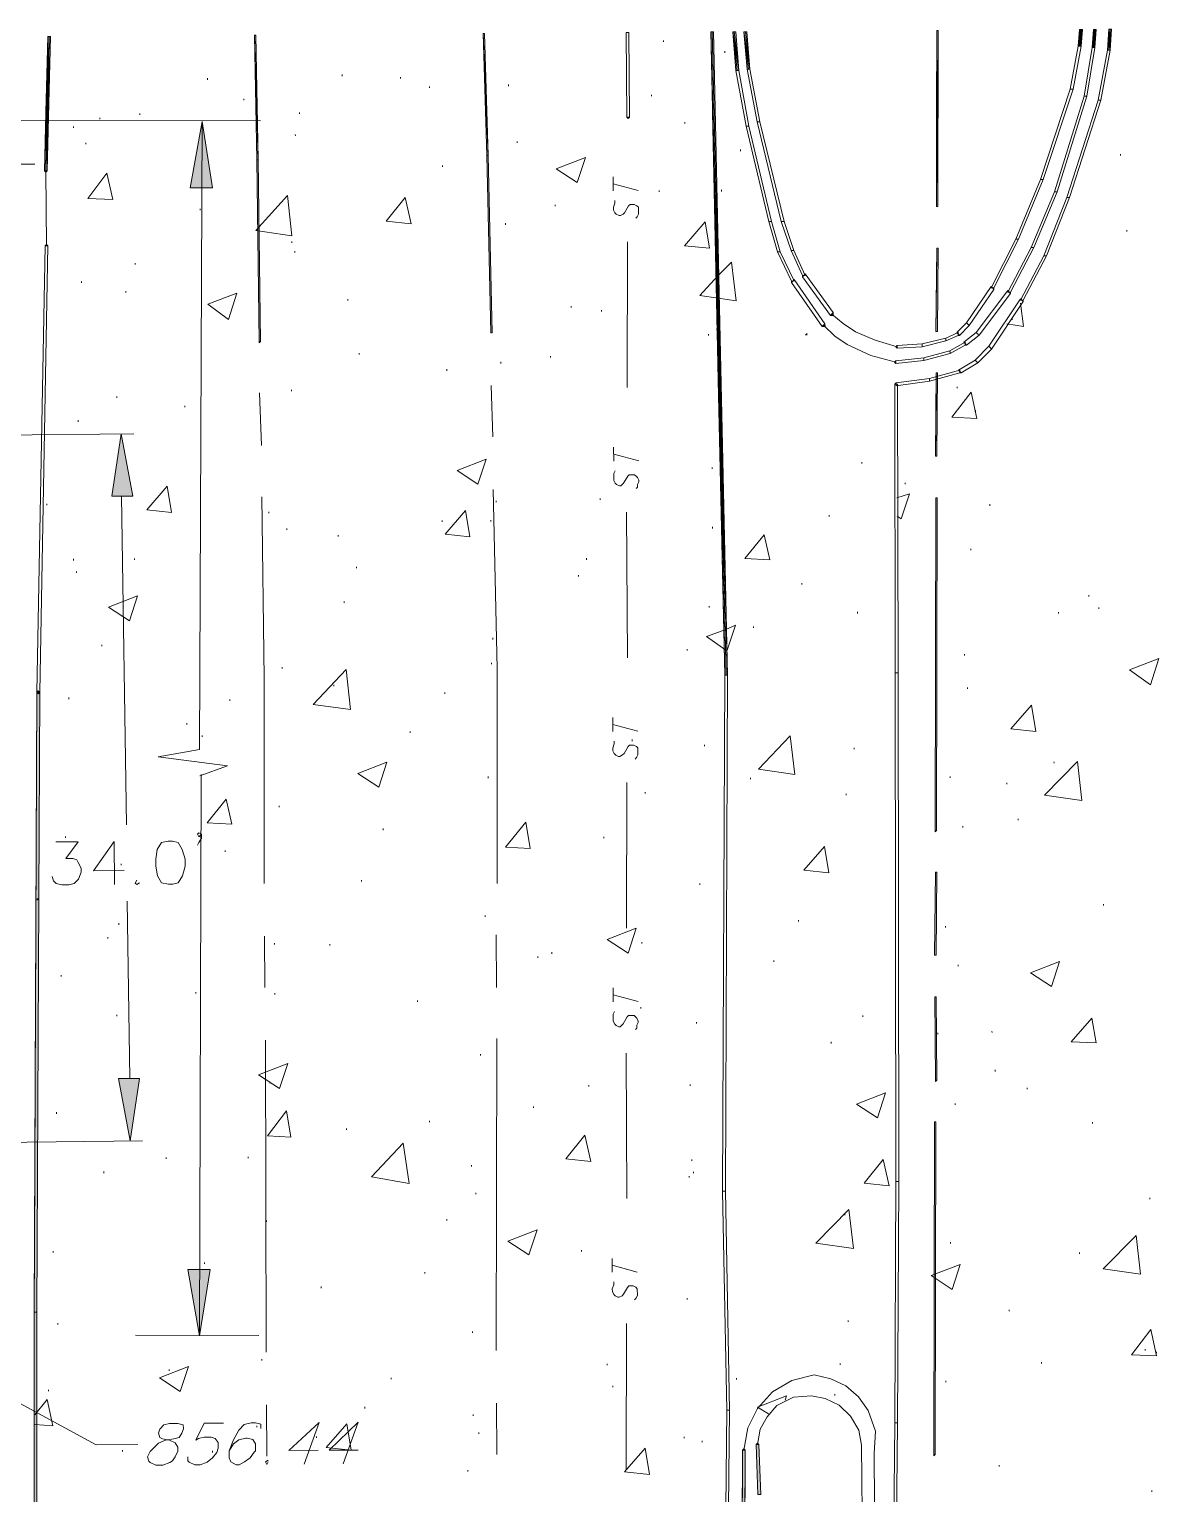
# Model space of a CAD drawing. Header units: inches. Extents: x -5728 to 15181, y 9834 to 15140.
# Drawn here: x 6782 to 7434, y 14154 to 14999 of the extents above; entities that cross this region are included whole.
import ezdxf

# ---------------------------------------------------------------- set-up
doc = ezdxf.new("R2010")
doc.units = ezdxf.units.IN
doc.header["$MEASUREMENT"] = 0
doc.linetypes.add('IMPORT-DASHEDX2 _4_', pattern=[0.1125, 0.075, -0.0375])
for name, color, linetype, lineweight in [('PDF_Geometry', 1, 'Continuous', 9), ('PDF_Solid Fills', 1, 'Continuous', 9), ('site plan converted for PDF_dwg', 1, 'Continuous', 9)]:
    doc.layers.add(name, color=color, linetype=linetype, lineweight=lineweight)

# ---------------------------------------------------------------- blocks, each defined once
blk = doc.blocks.new('site plan converted for PDF_dwg-1480341-SITE PLAN')
at = {"layer": 'PDF_Solid Fills'}
for points in [[(4680.92, 5036.2), (4681.72, 5036.2), (4683.32, 5113.8), (4681.97, 5070.14)], [(4681.72, 5036.2), (4682.52, 5036.2), (4683.32, 5113.8), (4682.42, 5070.13)], [(4682.52, 5036.2), (4684.12, 5113.8), (4683.32, 5113.8), (4682.87, 5070.13)], [(4682.52, 5036.2), (4684.92, 5113.8), (4684.12, 5113.8), (4683.22, 5070.13)], [(4803.32, 5041.8), (4804.12, 5041.8), (4802.52, 5113.8)], [(4804.12, 5041.8), (4803.32, 5113.8), (4802.52, 5113.8)], [(4936.12, 5043.4), (4936.92, 5043.4), (4934.52, 5113.8)], [(4936.92, 5043.4), (4935.32, 5113.8), (4934.52, 5113.8)], [(5072.92, 4742.6), (5066.52, 5113.8), (5065.72, 5113.8), (5069.79, 4903.98)], [(5072.92, 4742.6), (5067.32, 5113.8), (5066.52, 5113.8), (5070.14, 4903.98)], [(5080.12, 5091.4), (5080.92, 5091.4), (5078.52, 5113.8)], [(5080.92, 5091.4), (5081.72, 5091.4), (5078.52, 5113.8)], [(5081.72, 5091.4), (5079.32, 5113.8), (5078.52, 5113.8)], [(5081.72, 5091.4), (5080.12, 5113.8), (5079.32, 5113.8)], [(5086.52, 5092.2), (5087.32, 5092.2), (5084.92, 5113.8)], [(5087.32, 5092.2), (5088.12, 5092.2), (5084.92, 5113.8)], [(5088.12, 5092.2), (5085.72, 5113.8), (5084.92, 5113.8)], [(5088.12, 5092.2), (5086.52, 5113.8), (5085.72, 5113.8)], [(5195.32, 5012.2), (5196.12, 5012.2), (5196.12, 5113.8), (5195.75, 5066.7)], [(5196.12, 5012.2), (5196.92, 5113.8), (5196.12, 5113.8), (5196.12, 5066.7)], [(5277.72, 5104.2), (5278.52, 5104.2), (5278.52, 5113.8)], [(5278.52, 5104.2), (5279.32, 5104.2), (5278.52, 5113.8)], [(5279.32, 5104.2), (5279.32, 5113.8), (5278.52, 5113.8)], [(5279.32, 5104.2), (5280.12, 5113.8), (5279.32, 5113.8)], [(5285.72, 5103.4), (5286.52, 5103.4), (5286.52, 5113.8)], [(5286.52, 5103.4), (5287.32, 5103.4), (5286.52, 5113.8)], [(5287.32, 5103.4), (5287.32, 5113.8), (5286.52, 5113.8)], [(5287.32, 5103.4), (5288.12, 5113.8), (5287.32, 5113.8)], [(5294.52, 5101.8), (5295.32, 5101.8), (5295.32, 5113.8)], [(5295.32, 5101.8), (5296.12, 5101.8), (5295.32, 5113.8)], [(5296.12, 5101.8), (5296.12, 5113.8), (5295.32, 5113.8)], [(5296.12, 5101.8), (5296.92, 5113.8), (5296.12, 5113.8)], [(5071.32, 4742.6), (5072.12, 4742.6), (5066.42, 5067.57), (5068.89, 4903.99)], [(5072.12, 4742.6), (5072.92, 4742.6), (5066.52, 5067.56), (5069.34, 4903.98)], [(4681.72, 5035.4), (4680.92, 5036.2), (4682.52, 5036.2)], [(4804.12, 4937), (4804.92, 4937), (4804.12, 5041.8), (4803.32, 5041.8)], [(4937.72, 4941), (4938.52, 4941), (4936.92, 5043.4), (4936.12, 5043.4)], [(4680.92, 4993), (4681.72, 4993.8), (4682.52, 4993), (4681.72, 4993)], [(5194.52, 4940.2), (5195.32, 4940.2), (5196.12, 4988.2), (5195.32, 4988.2), (5195.27, 4984.92)], [(5111.32, 4969), (5111.32, 4969.8), (5112.12, 4969.8)], [(5117.72, 4972.2), (5117.72, 4973), (5118.52, 4973)], [(5228.12, 4964.2), (5228.12, 4965), (5227.32, 4965)], [(5237.72, 4961.8), (5237.72, 4962.6), (5236.92, 4962.6)], [(5244.92, 4957), (5244.92, 4957.8), (5244.12, 4957.8)], [(5207.32, 4937.8), (5208.12, 4937.8), (5207.32, 4938.6)], [(5211.32, 4932.2), (5212.12, 4932.2), (5211.32, 4933)], [(5170.52, 4909.8), (5171.32, 4910.6), (5171.32, 4909.8)], [(5193.72, 4868.2), (5194.52, 4868.2), (5195.32, 4916.2), (5194.52, 4916.2), (5194.3, 4903.15)], [(5208.12, 4916.2), (5208.78, 4916.34), (5208.12, 4917)], [(5192.12, 4652.2), (5192.92, 4652.2), (5194.52, 4844.2), (5193.72, 4844.2)], [(4670.52, 4377.8), (4672.12, 4377.8), (4676.12, 4735.4), (4674.52, 4735.4), (4670.95, 4415.96)], [(4674.52, 4735.4), (4675.32, 4736.2), (4676.12, 4735.4), (4675.32, 4735.4)], [(4675.32, 4734.6), (4674.52, 4735.4), (4676.12, 4735.4)], [(5192.12, 4651.4), (5192.12, 4652.2), (5192.92, 4652.2)], [(5191.32, 4580.2), (5192.12, 4580.2), (5192.92, 4628.2), (5192.12, 4628.2)], [(5191.32, 4508.2), (5192.12, 4508.2), (5192.12, 4556.2), (5191.32, 4556.2)], [(5191.32, 4507.4), (5191.32, 4508.2), (5192.12, 4508.2)], [(5188.92, 4292.2), (5189.72, 4292.2), (5191.32, 4484.2), (5190.52, 4484.2)], [(4668.92, 4134.6), (4670.52, 4134.6), (4672.12, 4377.8), (4670.52, 4377.8), (4669.7, 4252.4)], [(5076.92, 4129.8), (5078.52, 4129.8), (5080.12, 4295.4), (5078.52, 4295.4), (5078.08, 4249.67)], [(5078.52, 4295.4), (5079.32, 4296.2), (5080.12, 4295.4), (5079.32, 4295.4)], [(5086.52, 4298.6), (5087.32, 4299.4), (5088.12, 4298.6), (5087.32, 4298.6)], [(5087.32, 4269.8), (5088.92, 4269.8), (5088.12, 4298.6), (5086.52, 4298.6)], [(5188.92, 4291.4), (5188.92, 4292.2), (5189.72, 4292.2)]]:
    blk.add_hatch(color=147, dxfattribs=at).paths.add_polyline_path(points, flags=0)
at = {"layer": 'PDF_Solid Fills', "lineweight": 15}
for points in [[(4764.92, 5025.8), (4777.72, 5025.8), (4772.12, 5064.2)], [(5017.72, 5064.2), (5016.92, 5065), (5018.52, 5065)], [(5133.72, 4949.8), (5135.32, 4951.4), (5135.32, 4949.8)], [(5128.92, 4943.4), (5130.52, 4945), (5130.52, 4943.4)], [(5172.12, 4930.6), (5171.32, 4931.4), (5172.12, 4932.2), (5172.12, 4931.4)], [(5171.32, 4921.8), (5170.52, 4922.6), (5171.32, 4923.4), (5171.32, 4922.6)], [(4718.52, 4848.2), (4724.12, 4884.2), (4730.52, 4848.2)], [(4726.52, 4476.2), (4732.12, 4512.2), (4720.12, 4512.2)], [(4765.72, 4363.4), (4772.12, 4401.8), (4759.32, 4401.8)]]:
    blk.add_hatch(color=155, dxfattribs=at).paths.add_polyline_path(points, flags=0)
at = {"layer": 'PDF_Solid Fills', "lineweight": 13}
blk.add_hatch(color=175, dxfattribs=at).paths.add_polyline_path([(4804.12, 4936.2), (4804.12, 4937), (4804.92, 4937)], flags=0)
at = {"layer": 'PDF_Geometry', "color": 147}
for p, q in [((4802.52, 5113.8), (4803.32, 5113.8)), ((4934.52, 5113.8), (4935.32, 5113.8)), ((5196.12, 5113.8), (5196.92, 5113.8)), ((5195.32, 4988.2), (5196.12, 4988.2)), ((5111.32, 4969), (5111.32, 4969.8)), ((5117.72, 4972.2), (5117.72, 4973)), ((5170.52, 4909.8), (5171.32, 4910.6)), ((5194.52, 4916.2), (5195.32, 4916.2)), ((5193.72, 4844.2), (5194.52, 4844.2)), ((5192.12, 4628.2), (5192.92, 4628.2)), ((5190.52, 4484.2), (5191.32, 4484.2))]:
    blk.add_line(p, q, dxfattribs=at)
at = {"layer": 'PDF_Geometry', "color": 155, "lineweight": 15}
for p, q in [((5038.52, 5109), (5038.52, 5108.2)), ((5073.72, 5102.6), (5073.72, 5101.8)), ((4775.32, 5089), (4775.32, 5088.2)), ((4852.92, 5090.6), (4852.92, 5089.8)), ((4886.52, 5089), (4886.52, 5088.2)), ((4903.32, 5083.4), (4903.32, 5082.6)), ((4948.92, 5084.2), (4948.92, 5083.4)), ((4796.12, 5077), (4796.12, 5076.2)), ((5031.32, 5077.8), (5031.32, 5077)), ((4805.72, 5064.2), (4543.32, 5066.6)), ((4697.72, 5061.8), (4697.72, 5061)), ((4712.92, 5066.6), (4712.92, 5065.8)), ((4736.12, 5069), (4736.12, 5068.2)), ((4828.12, 5069), (4828.12, 5068.2)), ((5050.52, 5061.8), (5050.52, 5061)), ((4825.72, 5056.2), (4825.72, 5055.4)), ((4704.92, 5052.2), (4704.92, 5051.4)), ((4953.72, 5051.4), (4953.72, 5050.6)), ((5082.52, 5045.8), (5082.52, 5045)), ((4627.32, 5040.2), (4675.32, 5040.2)), ((4681.72, 5036.2), (4681.72, 4993)), ((4910.52, 5037.8), (4910.52, 5037)), ((5301.72, 5041.8), (5301.72, 5041)), ((5008.92, 5022.6), (5008.92, 5030.6)), ((5023.32, 5022.6), (5008.92, 5026.6)), ((5035.32, 5022.6), (5035.32, 5021.8)), ((5071.32, 5022.6), (5071.32, 5021.8)), ((4770.52, 5013.8), (4770.52, 5013)), ((4975.32, 5014.6), (4975.32, 5013.8)), ((4946.52, 5004.2), (4946.52, 5003.4)), ((4823.32, 4994.6), (4823.32, 4993.8)), ((5304.92, 4997.8), (5304.92, 4997)), ((4824.92, 4989), (4824.92, 4988.2)), ((5016.12, 4909), (5016.92, 4993)), ((4732.92, 4982.6), (4732.92, 4981.8)), ((4701.72, 4972.2), (4701.72, 4971.4)), ((4727.32, 4966.6), (4727.32, 4965.8)), ((4855.32, 4961), (4855.32, 4960.2)), ((4984.12, 4956.2), (4984.12, 4955.4)), ((5001.72, 4953.8), (5001.72, 4953)), ((5238.52, 4947.4), (5238.52, 4946.6)), ((5063.32, 4939.4), (5063.32, 4938.6)), ((5068.12, 4942.6), (5068.12, 4941.8)), ((4861.72, 4929.8), (4861.72, 4929)), ((4972.12, 4927.4), (4972.12, 4926.6)), ((4912.12, 4920.2), (4912.12, 4919.4)), ((4943.32, 4924.2), (4943.32, 4923.4)), ((4721.72, 4905.8), (4721.72, 4905)), ((4822.52, 4909), (4822.52, 4908.2)), ((5206.52, 4908.2), (5206.52, 4907.4)), ((4760.92, 4900.2), (4760.92, 4899.4)), ((5216.92, 4894.6), (5216.92, 4893.8)), ((4558.52, 4883.4), (4731.32, 4884.2)), ((4699.32, 4892.2), (4699.32, 4891.4)), ((5008.12, 4866.6), (5008.12, 4874.6)), ((5022.52, 4866.6), (5008.12, 4870.6)), ((5064.92, 4862.6), (5064.92, 4861.8)), ((5151.32, 4865), (5151.32, 4864.2)), ((5176.12, 4853), (5176.12, 4852.2)), ((4680.92, 4844.2), (4680.92, 4843.4)), ((4724.12, 4848.2), (4725.72, 4658.6)), ((4940.12, 4844.2), (4940.12, 4843.4)), ((5000.12, 4845), (5000.12, 4844.2)), ((4808.92, 4838.6), (4808.92, 4837.8)), ((5015.32, 4753), (5015.32, 4837)), ((5132.12, 4834.6), (5132.12, 4833.8)), ((5224.92, 4840.2), (5224.92, 4839.4)), ((4819.32, 4829), (4819.32, 4828.2)), ((4848.92, 4825), (4848.92, 4824.2)), ((4908.92, 4833), (4908.92, 4832.2)), ((4936.92, 4833), (4936.92, 4832.2)), ((5064.92, 4828.2), (5064.92, 4827.4)), ((4696.12, 4812.2), (4696.12, 4811.4)), ((4731.32, 4812.2), (4731.32, 4811.4)), ((4992.12, 4810.6), (4992.12, 4809.8)), ((5213.72, 4814.6), (5213.72, 4813.8)), ((4697.72, 4805), (4697.72, 4804.2)), ((4859.32, 4806.6), (4859.32, 4805.8)), ((4987.32, 4801), (4987.32, 4800.2)), ((5116.12, 4795.4), (5116.12, 4794.6)), ((4852.12, 4786.6), (4852.12, 4785.8)), ((5062.52, 4782.6), (5062.52, 4781.8)), ((5281.72, 4787.4), (5281.72, 4786.6)), ((5148.12, 4778.6), (5148.12, 4777.8)), ((5264.12, 4777.8), (5264.12, 4777)), ((5287.32, 4780.2), (5287.32, 4779.4)), ((5088.12, 4770.6), (5088.12, 4769.8)), ((4712.12, 4762.6), (4712.12, 4761.8)), ((4937.72, 4765), (4937.72, 4764.2)), ((5049.72, 4757.8), (5049.72, 4757)), ((4816.12, 4749), (4816.12, 4748.2)), ((4936.92, 4750.6), (4936.92, 4749.8)), ((5209.72, 4753.8), (5209.72, 4753)), ((4692.92, 4732.2), (4692.92, 4731.4)), ((4845.72, 4738.6), (4845.72, 4737.8)), ((4909.72, 4733.8), (4909.72, 4733)), ((5211.32, 4734.6), (5211.32, 4733.8)), ((4785.72, 4730.6), (4785.72, 4729.8)), ((4760.92, 4717), (4760.92, 4716.2)), ((5006.52, 4710.6), (5006.52, 4718.6)), ((4769.72, 4709.8), (4769.72, 4709)), ((4889.72, 4711.4), (4889.72, 4710.6)), ((5020.92, 4710.6), (5006.52, 4714.6)), ((5017.72, 4705.8), (5017.72, 4705)), ((5059.32, 4702.6), (5059.32, 4701.8)), ((5145.72, 4700.2), (5145.72, 4699.4)), ((5260.92, 4691.4), (5260.92, 4690.6)), ((4765.72, 4363.4), (4768.92, 4687.4)), ((4934.52, 4685), (4934.52, 4684.2)), ((5013.72, 4597), (5014.52, 4681)), ((5085.72, 4683.4), (5085.72, 4682.6)), ((5200.92, 4683.4), (5200.92, 4682.6)), ((5024.92, 4675.4), (5024.92, 4674.6)), ((5140.92, 4673.8), (5140.92, 4673)), ((5233.72, 4679.4), (5233.72, 4678.6)), ((4813.72, 4669), (4813.72, 4668.2)), ((5240.12, 4658.6), (5240.12, 4657.8)), ((4690.52, 4652.2), (4690.52, 4651.4)), ((4873.72, 4655.4), (4873.72, 4654.6)), ((5000.92, 4649.8), (5000.92, 4649)), ((5208.12, 4654.6), (5208.12, 4653.8)), ((4782.52, 4643.4), (4782.52, 4642.6)), ((4722.52, 4636.2), (4722.52, 4635.4)), ((4860.92, 4625.8), (4860.92, 4625)), ((5056.12, 4622.6), (5056.12, 4621.8)), ((4726.52, 4512.2), (4725.72, 4614.6)), ((4932.12, 4605), (4932.12, 4604.2)), ((5288.92, 4609), (5288.92, 4608.2)), ((4720.92, 4601.8), (4720.92, 4601)), ((5112.92, 4601), (5112.92, 4600.2)), ((5197.72, 4597), (5197.72, 4596.2)), ((4714.52, 4593.8), (4714.52, 4593)), ((4810.52, 4589.8), (4810.52, 4589)), ((4842.52, 4589), (4842.52, 4588.2)), ((5022.52, 4589), (5022.52, 4588.2)), ((4962.52, 4581), (4962.52, 4580.2)), ((4970.52, 4583.4), (4970.52, 4582.6)), ((4687.32, 4572.2), (4687.32, 4571.4)), ((5098.52, 4577.8), (5098.52, 4577)), ((5204.92, 4574.6), (5204.92, 4573.8)), ((4764.92, 4561.8), (4764.92, 4561)), ((4810.52, 4561), (4810.52, 4560.2)), ((4892.92, 4556.2), (4892.92, 4555.4)), ((5005.72, 4554.6), (5005.72, 4562.6)), ((5020.12, 4554.6), (5005.72, 4558.6)), ((4719.32, 4549), (4719.32, 4548.2)), ((5021.72, 4551.4), (5021.72, 4550.6)), ((5149.72, 4545.8), (5149.72, 4545)), ((5053.72, 4542.6), (5053.72, 4541.8)), ((5131.32, 4530.6), (5131.32, 4529.8)), ((5192.92, 4535.4), (5192.92, 4534.6)), ((5224.12, 4536.2), (5224.12, 4535.4)), ((4928.92, 4525), (4928.92, 4524.2)), ((5012.92, 4441), (5012.92, 4525)), ((5225.72, 4513.8), (5225.72, 4513)), ((4807.32, 4509.8), (4807.32, 4509)), ((4991.32, 4506.6), (4991.32, 4505.8)), ((5049.72, 4506.6), (5049.72, 4505.8)), ((5244.12, 4503.4), (5244.12, 4502.6)), ((4684.12, 4493), (4684.12, 4492.2)), ((4959.32, 4494.6), (4959.32, 4493.8)), ((5202.52, 4494.6), (5202.52, 4493.8)), ((4851.32, 4482.6), (4851.32, 4481.8)), ((4899.32, 4486.6), (4899.32, 4485.8)), ((5281.72, 4483.4), (5281.72, 4482.6)), ((4560.92, 4475.4), (4733.72, 4476.2)), ((4747.32, 4466.6), (4747.32, 4465.8)), ((4794.52, 4466.6), (4794.52, 4465.8)), ((5050.52, 4463.4), (5050.52, 4462.6)), ((4711.32, 4458.6), (4711.32, 4457.8)), ((4923.32, 4461), (4923.32, 4460.2)), ((5048.92, 4453.8), (5048.92, 4453)), ((5051.32, 4456.2), (5051.32, 4455.4)), ((4925.72, 4445), (4925.72, 4444.2)), ((5314.52, 4439.4), (5314.52, 4438.6)), ((4804.92, 4429.8), (4804.92, 4429)), ((4908.92, 4429.8), (4908.92, 4429)), ((5138.52, 4431.4), (5138.52, 4430.6)), ((4681.72, 4413), (4681.72, 4412.2)), ((4986.52, 4411.4), (4986.52, 4410.6)), ((5199.32, 4414.6), (5199.32, 4413.8)), ((4768.92, 4405.8), (4768.92, 4405)), ((5004.12, 4398.6), (5004.12, 4406.6)), ((5018.52, 4398.6), (5004.12, 4402.6)), ((5273.72, 4408.2), (5273.72, 4407.4)), ((4896.12, 4399.4), (4896.12, 4398.6)), ((4836.12, 4391.4), (4836.12, 4390.6)), ((5047.32, 4383.4), (5047.32, 4382.6)), ((4684.12, 4371.4), (4684.12, 4370.6)), ((5011.32, 4285), (5012.12, 4369)), ((5140.12, 4369.8), (5140.12, 4369)), ((5232.92, 4375.4), (5232.92, 4374.6)), ((4800.12, 4363.4), (4728.92, 4364.2)), ((4923.32, 4365), (4923.32, 4364.2)), ((5311.32, 4352.2), (5311.32, 4351.4)), ((4748.12, 4344.2), (4748.12, 4343.4)), ((4801.72, 4349.8), (4801.72, 4349)), ((5000.92, 4345.8), (5000.92, 4345)), ((5135.32, 4345), (5135.32, 4344.2)), ((5251.32, 4345), (5251.32, 4344.2)), ((5317.72, 4350.6), (5317.72, 4349.8)), ((4876.12, 4338.6), (4876.12, 4337.8)), ((5075.32, 4337), (5075.32, 4336.2)), ((5196.12, 4334.6), (5196.12, 4333.8)), ((4678.52, 4333), (4678.52, 4332.2)), ((5004.12, 4333), (5004.12, 4332.2)), ((5132.12, 4327.4), (5132.12, 4326.6)), ((4860.92, 4321.8), (4860.92, 4321)), ((4798.52, 4311.4), (4798.52, 4310.6)), ((4923.32, 4317), (4923.32, 4316.2)), ((4832.92, 4305), (4832.92, 4304.2)), ((4926.52, 4306.6), (4926.52, 4305.8)), ((5044.92, 4303.4), (5044.92, 4302.6)), ((5055.32, 4301), (5055.32, 4300.2)), ((4720.92, 4297.8), (4720.92, 4297)), ((4772.92, 4297), (4772.92, 4296.2)), ((4920.12, 4285), (4920.12, 4284.2)), ((5226.52, 4285.8), (5226.52, 4285)), ((5314.52, 4270.6), (5314.52, 4269.8))]:
    blk.add_line(p, q, dxfattribs=at)
at = {"layer": 'PDF_Geometry', "color": 175, "lineweight": 13}
for p, q in [((4938.52, 4881), (4937.72, 4910.6)), ((4804.92, 4877), (4804.12, 4907.4)), ((4804.92, 4564.2), (4804.92, 4593.8)), ((4938.52, 4563.4), (4938.52, 4593.8)), ((4804.12, 4353.8), (4804.92, 4533.8)), ((4936.92, 4353.8), (4938.52, 4533.8)), ((4804.12, 4293.8), (4804.12, 4323.4)), ((4936.92, 4293.8), (4936.92, 4323.4))]:
    blk.add_line(p, q, dxfattribs=at)
at = {"layer": 'PDF_Geometry', "color": 147, "flags": 128}
for points in [[(4682.52, 5036.2), (4684.92, 5113.8), (4683.32, 5113.8), (4680.92, 5036.2), (4681.72, 5036.2), (4682.52, 5036.2), (4681.72, 5035.4), (4680.92, 5036.2)], [(5018.52, 5065), (5018.52, 5113.8), (5016.92, 5113.8), (5016.92, 5065), (5017.72, 5065), (5018.52, 5065), (5017.72, 5064.2), (5016.92, 5065)], [(5196.12, 5012.2), (5195.32, 5012.2), (5196.12, 5113.8), (5196.92, 5113.8), (5196.12, 5012.2), (5195.32, 5012.2)], [(4804.92, 4937), (4804.12, 4937), (4803.32, 5041.8), (4804.12, 5041.8), (4804.92, 4937), (4804.12, 4936.2), (4804.12, 4937)], [(4938.52, 4941), (4937.72, 4941), (4936.12, 5043.4), (4936.92, 5043.4), (4938.52, 4941), (4937.72, 4941)], [(4680.92, 4993), (4681.72, 4993.8), (4682.52, 4993)], [(5195.32, 4940.2), (5194.52, 4940.2), (5195.32, 4988.2), (5196.12, 4988.2), (5195.32, 4940.2), (5194.52, 4940.2)], [(5228.12, 4965), (5242.52, 4993), (5240.92, 4993), (5226.52, 4965), (5227.32, 4965), (5228.12, 4965), (5228.12, 4964.2)], [(5237.72, 4962.6), (5251.32, 4988.2), (5249.72, 4988.2), (5236.12, 4962.6), (5236.92, 4962.6), (5237.72, 4962.6), (5237.72, 4961.8)], [(5244.92, 4957.8), (5258.52, 4983.4), (5256.92, 4983.4), (5243.32, 4957.8), (5244.12, 4957.8), (5244.92, 4957.8), (5244.92, 4957)], [(5130.52, 4945), (5112.92, 4970.6), (5112.12, 4969.8), (5111.32, 4969), (5128.92, 4943.4), (5129.72, 4944.2), (5130.52, 4945), (5130.52, 4943.4), (5128.92, 4943.4)], [(5135.32, 4951.4), (5119.32, 4973.8), (5118.52, 4973), (5117.72, 4972.2), (5133.72, 4949.8)], [(5208.12, 4937.8), (5213.72, 4943.4), (5212.92, 4944.2), (5212.12, 4945), (5206.52, 4939.4), (5207.32, 4938.6), (5208.12, 4937.8), (5207.32, 4937.8)], [(5212.12, 4932.2), (5219.32, 4937.8), (5218.52, 4938.6), (5217.72, 4939.4), (5210.52, 4933.8), (5211.32, 4933), (5212.12, 4932.2), (5211.32, 4932.2)], [(5172.12, 4930.6), (5186.52, 4931.4), (5186.52, 4933), (5172.12, 4932.2), (5172.12, 4931.4), (5172.12, 4930.6), (5171.32, 4931.4), (5172.12, 4932.2)], [(5171.32, 4921.8), (5187.32, 4923.4), (5187.32, 4925), (5171.32, 4923.4), (5171.32, 4922.6), (5171.32, 4921.8), (5170.52, 4922.6), (5171.32, 4923.4)], [(5208.92, 4916.2), (5218.52, 4921.8), (5217.72, 4922.6), (5216.92, 4923.4), (5207.32, 4917.8), (5208.12, 4917), (5208.92, 4916.2), (5208.12, 4916.2)], [(5194.52, 4868.2), (5193.72, 4868.2), (5194.52, 4916.2), (5195.32, 4916.2), (5194.52, 4868.2), (5193.72, 4868.2)], [(5192.92, 4652.2), (5192.12, 4652.2), (5193.72, 4844.2), (5194.52, 4844.2), (5192.92, 4652.2), (5192.12, 4651.4), (5192.12, 4652.2)], [(5192.12, 4580.2), (5191.32, 4580.2), (5192.12, 4628.2), (5192.92, 4628.2), (5192.12, 4580.2), (5191.32, 4580.2)], [(5191.32, 4508.2), (5192.12, 4508.2), (5191.32, 4507.4), (5191.32, 4508.2), (5191.32, 4556.2)], [(5192.12, 4508.2), (5192.12, 4556.2), (5191.32, 4556.2), (5192.12, 4556.2)], [(5189.72, 4292.2), (5188.92, 4292.2), (5190.52, 4484.2), (5191.32, 4484.2), (5189.72, 4292.2), (5188.92, 4291.4), (5188.92, 4292.2)], [(5078.52, 4295.4), (5079.32, 4296.2), (5080.12, 4295.4)], [(5086.52, 4298.6), (5087.32, 4299.4), (5088.12, 4298.6)]]:
    blk.add_lwpolyline(points, dxfattribs=at)
for points in [[(4804.12, 5041.8), (4803.32, 5113.8), (4802.52, 5113.8), (4803.32, 5041.8)], [(4936.92, 5043.4), (4935.32, 5113.8), (4934.52, 5113.8), (4936.12, 5043.4)], [(5072.12, 4742.6), (5072.92, 4742.6), (5067.32, 5113.8), (5065.72, 5113.8), (5071.32, 4742.6)], [(5080.92, 5091.4), (5081.72, 5091.4), (5080.12, 5113.8), (5078.52, 5113.8), (5080.12, 5091.4)], [(5087.32, 5092.2), (5088.12, 5092.2), (5086.52, 5113.8), (5084.92, 5113.8), (5086.52, 5092.2)], [(5278.52, 5104.2), (5279.32, 5104.2), (5280.12, 5113.8), (5278.52, 5113.8), (5277.72, 5104.2)], [(5286.52, 5103.4), (5287.32, 5103.4), (5288.12, 5113.8), (5286.52, 5113.8), (5285.72, 5103.4)], [(5295.32, 5101.8), (5296.12, 5101.8), (5296.92, 5113.8), (5295.32, 5113.8), (5294.52, 5101.8)], [(5273.72, 5079.4), (5274.52, 5079.4), (5279.32, 5104.2), (5277.72, 5104.2), (5272.92, 5079.4)], [(5281.72, 5075.4), (5282.52, 5075.4), (5287.32, 5103.4), (5285.72, 5103.4), (5280.92, 5075.4)], [(5289.72, 5073), (5290.52, 5073), (5296.12, 5101.8), (5294.52, 5101.8), (5288.92, 5073)], [(5086.52, 5059.4), (5087.32, 5059.4), (5081.72, 5091.4), (5080.12, 5091.4), (5085.72, 5059.4)], [(5092.92, 5061.8), (5093.72, 5061.8), (5088.12, 5092.2), (5086.52, 5092.2), (5092.12, 5061.8)], [(5256.12, 5027.4), (5256.92, 5027.4), (5274.52, 5079.4), (5272.92, 5079.4), (5255.32, 5027.4)], [(5264.12, 5020.2), (5264.92, 5020.2), (5282.52, 5075.4), (5280.92, 5075.4), (5263.32, 5020.2)], [(5271.32, 5017), (5272.12, 5017), (5290.52, 5073), (5288.92, 5073), (5270.52, 5017)], [(5106.52, 5004.2), (5107.32, 5004.2), (5093.72, 5061.8), (5092.12, 5061.8), (5105.72, 5004.2)], [(5099.32, 5004.2), (5100.12, 5004.2), (5087.32, 5059.4), (5085.72, 5059.4), (5098.52, 5004.2)], [(5241.72, 4993), (5242.52, 4993), (5256.92, 5027.4), (5255.32, 5027.4), (5240.92, 4993)], [(5250.52, 4988.2), (5251.32, 4988.2), (5264.92, 5020.2), (5263.32, 5020.2), (5249.72, 4988.2)], [(5257.72, 4983.4), (5258.52, 4983.4), (5272.12, 5017), (5270.52, 5017), (5256.92, 4983.4)], [(5104.12, 4986.6), (5104.92, 4986.6), (5100.12, 5004.2), (5098.52, 5004.2), (5103.32, 4986.6)], [(5112.12, 4987.4), (5112.92, 4987.4), (5107.32, 5004.2), (5105.72, 5004.2), (5111.32, 4987.4)], [(4675.32, 4735.4), (4676.12, 4735.4), (4682.52, 4993), (4680.92, 4993), (4674.52, 4735.4)], [(5112.12, 4969.8), (5112.92, 4969.8), (5104.92, 4986.6), (5103.32, 4986.6), (5111.32, 4969.8)], [(5118.52, 4973), (5119.32, 4973), (5112.92, 4987.4), (5111.32, 4987.4), (5117.72, 4973)], [(5212.92, 4944.2), (5212.12, 4945), (5226.52, 4965.8), (5227.32, 4965), (5228.12, 4964.2), (5213.72, 4943.4), (5212.92, 4944.2), (5213.72, 4943.4)], [(5218.52, 4938.6), (5217.72, 4939.4), (5236.12, 4963.4), (5236.92, 4962.6), (5237.72, 4961.8), (5219.32, 4937.8), (5218.52, 4938.6), (5219.32, 4937.8)], [(5134.52, 4950.6), (5135.32, 4951.4), (5135.32, 4949.8), (5133.72, 4949.8)], [(5225.72, 4930.6), (5224.92, 4931.4), (5243.32, 4958.6), (5244.12, 4957.8), (5244.92, 4957), (5226.52, 4929.8), (5225.72, 4930.6), (5226.52, 4929.8)], [(5186.52, 4932.2), (5186.52, 4931.4), (5200.12, 4934.6), (5200.12, 4936.2), (5186.52, 4933)], [(5200.12, 4935.4), (5200.12, 4934.6), (5207.32, 4937.8), (5207.32, 4939.4), (5200.12, 4936.2)], [(5187.32, 4924.2), (5187.32, 4923.4), (5202.52, 4927.4), (5202.52, 4929), (5187.32, 4925)], [(5202.52, 4928.2), (5202.52, 4927.4), (5211.32, 4932.2), (5211.32, 4933.8), (5202.52, 4929)], [(5217.72, 4922.6), (5216.92, 4923.4), (5224.92, 4931.4), (5225.72, 4930.6), (5226.52, 4929.8), (5218.52, 4921.8), (5217.72, 4922.6), (5218.52, 4921.8)], [(5190.52, 4912.2), (5190.52, 4911.4), (5208.12, 4916.2), (5208.12, 4917.8), (5190.52, 4913)], [(5170.52, 4743.4), (5171.32, 4743.4), (5172.12, 4909.8), (5170.52, 4909.8), (5169.72, 4743.4)], [(5171.32, 4909.8), (5171.32, 4909), (5190.52, 4911.4), (5190.52, 4913), (5171.32, 4910.6)], [(5068.92, 4445), (5069.72, 4445), (5072.92, 4742.6), (5071.32, 4742.6), (5068.12, 4445)], [(5168.92, 4449.8), (5169.72, 4449.8), (5171.32, 4743.4), (5169.72, 4743.4), (5168.12, 4449.8)], [(4670.52, 4377.8), (4672.12, 4377.8), (4676.12, 4735.4), (4674.52, 4735.4)], [(4674.52, 4735.4), (4675.32, 4736.2), (4676.12, 4735.4), (4675.32, 4734.6)], [(5070.52, 4318.6), (5071.32, 4318.6), (5069.72, 4445), (5068.12, 4445), (5069.72, 4318.6)], [(5167.32, 4310.6), (5168.12, 4310.6), (5169.72, 4449.8), (5168.12, 4449.8), (5166.52, 4310.6)], [(4668.92, 4134.6), (4670.52, 4134.6), (4672.12, 4377.8), (4670.52, 4377.8)], [(5067.32, 4130.6), (5068.12, 4130.6), (5071.32, 4318.6), (5069.72, 4318.6), (5066.52, 4130.6)], [(5164.12, 4117), (5164.92, 4117), (5168.12, 4310.6), (5166.52, 4310.6), (5163.32, 4117)], [(5076.92, 4129.8), (5078.52, 4129.8), (5080.12, 4295.4), (5078.52, 4295.4)], [(5087.32, 4269.8), (5088.92, 4269.8), (5088.12, 4298.6), (5086.52, 4298.6)]]:
    blk.add_lwpolyline(points, close=True, dxfattribs=at)
at = {"layer": 'PDF_Geometry', "color": 155, "lineweight": 15, "flags": 128}
for points in [[(4772.12, 5064.2), (4768.12, 4701.8), (4744.12, 4697.8), (4784.12, 4692.2), (4768.12, 4686.6)], [(5021.72, 5006.6), (5022.52, 5007.4), (5023.32, 5009), (5023.32, 5013), (5022.52, 5013.8), (5020.92, 5014.6), (5018.52, 5014.6), (5017.72, 5013.8), (5015.32, 5009.8), (5014.52, 5009), (5012.92, 5008.2), (5012.12, 5008.2), (5010.52, 5009), (5009.72, 5009.8), (5008.92, 5011.4), (5008.92, 5013), (5009.72, 5015.4), (5009.72, 5017)], [(5235.32, 4944.2), (5244.92, 4942.6), (5243.32, 4956.2)], [(5129.72, 4944.2), (5136.12, 4937.8), (5143.32, 4933), (5156.92, 4926.6), (5171.32, 4922.6)], [(5134.52, 4950.6), (5140.92, 4945), (5148.12, 4940.2), (5159.32, 4935.4), (5172.12, 4931.4)], [(5120.12, 4938.6), (5119.32, 4938.6), (5120.12, 4939.4)], [(5020.92, 4850.6), (5021.72, 4851.4), (5021.72, 4853), (5022.52, 4854.6), (5022.52, 4855.4), (5021.72, 4857), (5020.92, 4857.8), (5020.12, 4858.6), (5016.92, 4858.6), (5016.12, 4857.8), (5013.72, 4853.8), (5012.92, 4853), (5012.12, 4852.2), (5011.32, 4852.2), (5009.72, 4853), (5008.92, 4853.8), (5008.12, 4855.4), (5008.12, 4859.4), (5008.92, 4861)], [(5171.32, 4844.2), (5178.52, 4846.6), (5173.72, 4832.2), (5171.32, 4833.8)], [(5019.32, 4694.6), (5020.12, 4695.4), (5020.92, 4697), (5020.92, 4701), (5020.12, 4701.8), (5018.52, 4702.6), (5016.12, 4702.6), (5015.32, 4701.8), (5012.92, 4697.8), (5012.12, 4697), (5010.52, 4696.2), (5009.72, 4696.2), (5008.12, 4697), (5007.32, 4697.8), (5006.52, 4699.4), (5006.52, 4701), (5007.32, 4703.4), (5007.32, 4705)], [(4684.92, 4649), (4697.72, 4649), (4690.52, 4639.4), (4694.52, 4639.4), (4696.92, 4638.6), (4697.72, 4637), (4699.32, 4633.8), (4699.32, 4631.4), (4697.72, 4627.4), (4695.32, 4625), (4692.12, 4624.2), (4688.12, 4624.2), (4684.92, 4625), (4683.32, 4626.6), (4682.52, 4629)], [(4718.52, 4624.2), (4718.52, 4649), (4706.52, 4632.2), (4724.12, 4632.2)], [(4768.92, 4653), (4767.32, 4651.4), (4766.52, 4653), (4767.32, 4653.8), (4768.92, 4653), (4768.92, 4650.6), (4767.32, 4648.2), (4766.52, 4646.6)], [(4731.32, 4626.6), (4730.52, 4625), (4731.32, 4624.2), (4732.92, 4625)], [(4673.72, 4616.2), (4674.52, 4616.2), (4673.72, 4615.4)], [(5018.52, 4538.6), (5019.32, 4539.4), (5019.32, 4541), (5020.12, 4542.6), (5020.12, 4543.4), (5019.32, 4545), (5018.52, 4545.8), (5017.72, 4546.6), (5014.52, 4546.6), (5013.72, 4545.8), (5011.32, 4541.8), (5010.52, 4541), (5009.72, 4540.2), (5008.92, 4540.2), (5007.32, 4541), (5006.52, 4541.8), (5005.72, 4543.4), (5005.72, 4547.4), (5006.52, 4549)], [(5016.92, 4382.6), (5017.72, 4383.4), (5018.52, 4385), (5018.52, 4389), (5017.72, 4389.8), (5016.12, 4390.6), (5013.72, 4390.6), (5012.92, 4389.8), (5010.52, 4385.8), (5009.72, 4385), (5008.12, 4384.2), (5007.32, 4384.2), (5005.72, 4385), (5004.92, 4385.8), (5004.12, 4387.4), (5004.12, 4389), (5004.92, 4391.4), (5004.92, 4393)], [(4641.72, 4336.2), (4705.72, 4301), (4729.72, 4301)], [(5164.92, 2912.2), (5159.32, 2974.6), (5155.32, 3037.8), (5151.32, 3166.6), (5149.72, 3295.4), (5151.32, 3845), (5154.52, 4118.6), (5154.52, 4293), (5155.32, 4305.8), (5151.32, 4317.8), (5145.72, 4325.8), (5138.52, 4332.2), (5129.72, 4336.2), (5120.12, 4338.6), (5107.32, 4335.4), (5096.12, 4329), (5087.32, 4319.4), (5081.72, 4308.2), (5079.32, 4295.4)], [(4670.52, 4318.6), (4677.72, 4327.4), (4680.92, 4312.2), (4670.52, 4313)], [(5156.92, 2912.2), (5151.32, 2975.4), (5148.12, 3038.6), (5143.32, 3167.4), (5140.92, 3295.4), (5144.12, 3848.2), (5146.52, 4119.4), (5147.32, 4258.6), (5147.32, 4297.8), (5145.72, 4306.6), (5140.92, 4314.6), (5134.52, 4321), (5126.52, 4325), (5118.52, 4326.6), (5108.12, 4325.8), (5098.52, 4321), (5092.92, 4314.6), (5088.92, 4307.4), (5087.32, 4298.6)], [(5093.72, 4316.2), (5087.32, 4320.2), (5104.12, 4326.6), (5103.32, 4324.2)], [(4779.32, 4313), (4768.12, 4313), (4763.32, 4303.4), (4764.92, 4304.2), (4768.12, 4305), (4772.12, 4305), (4774.52, 4304.2), (4776.12, 4301.8), (4776.12, 4298.6), (4775.32, 4296.2), (4772.92, 4293), (4769.72, 4290.6), (4765.72, 4289), (4762.52, 4289), (4759.32, 4290.6), (4758.52, 4291.4), (4758.52, 4293.8)], [(4800.92, 4309.8), (4800.92, 4312.2), (4797.72, 4313), (4795.32, 4313), (4791.32, 4312.2), (4788.12, 4309), (4784.92, 4303.4), (4782.52, 4297), (4782.52, 4293), (4783.32, 4290.6), (4786.52, 4289), (4788.12, 4289), (4791.32, 4290.6), (4794.52, 4293), (4796.92, 4296.2), (4797.72, 4297), (4797.72, 4301), (4796.12, 4303.4), (4792.92, 4304.2), (4792.12, 4304.2), (4788.12, 4303.4), (4784.92, 4301), (4782.52, 4297)], [(4825.72, 4289), (4834.52, 4313), (4816.92, 4297), (4833.72, 4297)], [(4848.12, 4289), (4856.92, 4313), (4840.12, 4297), (4856.92, 4297)], [(4804.92, 4291.4), (4803.32, 4290.6), (4804.12, 4289), (4804.92, 4290.6)]]:
    blk.add_lwpolyline(points, dxfattribs=at)
for points in [[(4992.92, 5041.8), (4988.12, 5027.4), (4976.12, 5035.4)], [(4716.92, 5034.6), (4720.12, 5019.4), (4705.72, 5020.2)], [(4823.32, 4997.8), (4802.52, 5001), (4820.92, 5021)], [(4888.92, 5019.4), (4892.12, 5004.2), (4877.72, 5005.8)], [(5061.72, 5004.2), (5064.12, 4989), (5049.72, 4990.6)], [(5079.32, 4958.6), (5068.92, 4960.2), (5058.52, 4961.8), (5068.92, 4973), (5076.92, 4981)], [(4791.32, 4965), (4786.52, 4949.8), (4774.52, 4958.6)], [(5214.52, 4905), (5217.72, 4889.8), (5203.32, 4890.6)], [(4934.52, 4868.2), (4929.72, 4853.8), (4917.72, 4861.8)], [(4750.52, 4853.8), (4752.92, 4838.6), (4738.52, 4840.2)], [(4922.52, 4838.6), (4924.92, 4823.4), (4910.52, 4825)], [(5094.52, 4823.4), (5097.72, 4809), (5083.32, 4809.8)], [(4732.92, 4790.6), (4728.12, 4776.2), (4716.12, 4784.2)], [(5077.72, 4771.4), (5072.92, 4757), (5072.12, 4757), (5060.92, 4765), (5072.12, 4769)], [(5321.72, 4750.6), (5316.92, 4735.4), (5304.92, 4744.2)], [(4855.32, 4724.2), (4833.72, 4727.4), (4852.92, 4747.4)], [(5248.12, 4724.2), (5250.52, 4709), (5236.12, 4710.6)], [(5111.32, 4685), (5090.52, 4688.2), (5108.92, 4707.4)], [(4876.12, 4693.8), (4871.32, 4679.4), (4859.32, 4687.4)], [(5276.92, 4669), (5255.32, 4672.2), (5274.52, 4691.4)], [(4783.32, 4673), (4786.52, 4658.6), (4772.12, 4659.4)], [(4956.12, 4658.6), (4958.52, 4643.4), (4944.12, 4644.2)], [(4749.72, 4649), (4745.72, 4648.2), (4743.32, 4644.2), (4742.52, 4638.6), (4742.52, 4634.6), (4743.32, 4629), (4745.72, 4625), (4749.72, 4624.2), (4752.12, 4624.2), (4755.32, 4625), (4757.72, 4629), (4759.32, 4634.6), (4759.32, 4638.6), (4757.72, 4644.2), (4755.32, 4648.2), (4752.12, 4649)], [(5128.12, 4643.4), (5130.52, 4628.2), (5116.12, 4629.8)], [(5019.32, 4597), (5014.52, 4582.6), (5002.52, 4590.6)], [(5263.32, 4576.2), (5258.52, 4561.8), (5246.52, 4569.8)], [(5281.72, 4543.4), (5284.12, 4529), (5269.72, 4529.8)], [(4817.72, 4520.2), (4812.92, 4505.8), (4800.92, 4513.8)], [(5162.52, 4501), (5157.72, 4486.6), (5145.72, 4494.6)], [(4816.92, 4493), (4819.32, 4477.8), (4805.72, 4478.6)], [(4887.32, 4450.6), (4865.72, 4454.6), (4884.12, 4473.8)], [(4988.92, 4477.8), (4992.12, 4462.6), (4977.72, 4464.2)], [(5160.92, 4462.6), (5164.12, 4447.4), (5149.72, 4449)], [(5143.32, 4411.4), (5121.72, 4414.6), (5140.92, 4433.8)], [(4960.92, 4423.4), (4956.12, 4409), (4944.12, 4417)], [(5308.92, 4395.4), (5287.32, 4398.6), (5306.52, 4417.8)], [(5204.92, 4401.8), (5200.12, 4387.4), (5188.12, 4395.4)], [(5314.52, 4363.4), (5317.72, 4348.2), (5303.32, 4349)], [(4759.32, 4345.8), (4754.52, 4331.4), (4742.52, 4339.4)], [(4748.12, 4313), (4744.92, 4312.2), (4742.52, 4309.8), (4741.72, 4307.4), (4742.52, 4305), (4744.12, 4304.2), (4748.12, 4303.4), (4751.32, 4301.8), (4752.92, 4299.4), (4752.92, 4297), (4751.32, 4293.8), (4749.72, 4291.4), (4748.12, 4290.6), (4744.12, 4289), (4740.12, 4289), (4736.92, 4290.6), (4736.12, 4291.4), (4735.32, 4293.8), (4736.92, 4297), (4739.32, 4299.4), (4741.72, 4301.8), (4745.72, 4303.4), (4750.52, 4304.2), (4753.72, 4305), (4755.32, 4307.4), (4756.12, 4309.8), (4756.12, 4312.2), (4752.92, 4313)], [(4850.52, 4312.2), (4852.92, 4297), (4838.52, 4298.6)], [(5022.52, 4297), (5024.92, 4281.8), (5010.52, 4283.4)]]:
    blk.add_lwpolyline(points, close=True, dxfattribs=at)
at = {"layer": 'PDF_Geometry', "color": 175, "lineweight": 13, "flags": 128}
for points in [[(4939.32, 4623.4), (4940.12, 4747.4), (4938.52, 4850.6)], [(4804.92, 4624.2), (4805.72, 4742.6), (4804.92, 4847.4)]]:
    blk.add_lwpolyline(points, dxfattribs=at)
at = {"layer": 'PDF_Solid Fills', "color": 147}
for p, q in [((4681.72, 5036.2), (4683.32, 5113.8)), ((4683.32, 5113.8), (4681.97, 5070.14)), ((4683.32, 5113.8), (4682.42, 5070.13)), ((4682.52, 5036.2), (4683.32, 5113.8)), ((4682.52, 5036.2), (4684.12, 5113.8)), ((4682.52, 5036.2), (4684.92, 5113.8)), ((4683.32, 5113.8), (4682.87, 5070.13)), ((4684.12, 5113.8), (4683.22, 5070.13)), ((4684.12, 5113.8), (4683.32, 5113.8)), ((4684.92, 5113.8), (4684.12, 5113.8)), ((4804.12, 5041.8), (4802.52, 5113.8)), ((4802.52, 5113.8), (4803.32, 5041.8)), ((4803.32, 5113.8), (4802.52, 5113.8)), ((4802.52, 5113.8), (4804.12, 5041.8)), ((4804.12, 5041.8), (4803.32, 5113.8)), ((4936.92, 5043.4), (4934.52, 5113.8)), ((4934.52, 5113.8), (4936.12, 5043.4)), ((4935.32, 5113.8), (4934.52, 5113.8)), ((4934.52, 5113.8), (4936.92, 5043.4)), ((4936.92, 5043.4), (4935.32, 5113.8)), ((5066.52, 5113.8), (5065.72, 5113.8)), ((5065.72, 5113.8), (5069.79, 4903.98)), ((5072.92, 4742.6), (5066.52, 5113.8)), ((5067.32, 5113.8), (5066.52, 5113.8)), ((5066.52, 5113.8), (5070.14, 4903.98)), ((5072.92, 4742.6), (5067.32, 5113.8)), ((5080.92, 5091.4), (5078.52, 5113.8)), ((5078.52, 5113.8), (5080.12, 5091.4)), ((5081.72, 5091.4), (5078.52, 5113.8)), ((5078.52, 5113.8), (5080.92, 5091.4)), ((5079.32, 5113.8), (5078.52, 5113.8)), ((5078.52, 5113.8), (5081.72, 5091.4)), ((5081.72, 5091.4), (5079.32, 5113.8)), ((5080.12, 5113.8), (5079.32, 5113.8)), ((5079.32, 5113.8), (5081.72, 5091.4)), ((5081.72, 5091.4), (5080.12, 5113.8)), ((5087.32, 5092.2), (5084.92, 5113.8)), ((5084.92, 5113.8), (5086.52, 5092.2)), ((5088.12, 5092.2), (5084.92, 5113.8)), ((5084.92, 5113.8), (5087.32, 5092.2)), ((5085.72, 5113.8), (5084.92, 5113.8)), ((5084.92, 5113.8), (5088.12, 5092.2)), ((5088.12, 5092.2), (5085.72, 5113.8)), ((5086.52, 5113.8), (5085.72, 5113.8)), ((5085.72, 5113.8), (5088.12, 5092.2)), ((5088.12, 5092.2), (5086.52, 5113.8)), ((5196.12, 5113.8), (5195.75, 5066.7)), ((5196.12, 5012.2), (5196.12, 5113.8)), ((5196.12, 5012.2), (5196.92, 5113.8)), ((5196.92, 5113.8), (5196.12, 5113.8)), ((5196.12, 5113.8), (5196.12, 5066.7)), ((5278.52, 5113.8), (5277.72, 5104.2)), ((5278.52, 5104.2), (5278.52, 5113.8)), ((5279.32, 5104.2), (5278.52, 5113.8)), ((5278.52, 5113.8), (5278.52, 5104.2)), ((5279.32, 5113.8), (5278.52, 5113.8)), ((5278.52, 5113.8), (5279.32, 5104.2)), ((5279.32, 5104.2), (5279.32, 5113.8)), ((5279.32, 5104.2), (5280.12, 5113.8)), ((5280.12, 5113.8), (5279.32, 5113.8)), ((5279.32, 5113.8), (5279.32, 5104.2)), ((5286.52, 5113.8), (5285.72, 5103.4)), ((5286.52, 5103.4), (5286.52, 5113.8)), ((5287.32, 5103.4), (5286.52, 5113.8)), ((5286.52, 5113.8), (5286.52, 5103.4)), ((5287.32, 5113.8), (5286.52, 5113.8)), ((5286.52, 5113.8), (5287.32, 5103.4)), ((5287.32, 5103.4), (5287.32, 5113.8)), ((5287.32, 5103.4), (5288.12, 5113.8)), ((5288.12, 5113.8), (5287.32, 5113.8)), ((5287.32, 5113.8), (5287.32, 5103.4)), ((5295.32, 5113.8), (5294.52, 5101.8)), ((5295.32, 5101.8), (5295.32, 5113.8)), ((5296.12, 5101.8), (5295.32, 5113.8)), ((5295.32, 5113.8), (5295.32, 5101.8)), ((5296.12, 5113.8), (5295.32, 5113.8)), ((5295.32, 5113.8), (5296.12, 5101.8)), ((5296.12, 5101.8), (5296.12, 5113.8)), ((5296.12, 5101.8), (5296.92, 5113.8)), ((5296.92, 5113.8), (5296.12, 5113.8)), ((5296.12, 5113.8), (5296.12, 5101.8)), ((5277.72, 5104.2), (5278.52, 5104.2)), ((5278.52, 5104.2), (5279.32, 5104.2)), ((5285.72, 5103.4), (5286.52, 5103.4)), ((5286.52, 5103.4), (5287.32, 5103.4)), ((5294.52, 5101.8), (5295.32, 5101.8)), ((5295.32, 5101.8), (5296.12, 5101.8)), ((5080.12, 5091.4), (5080.92, 5091.4)), ((5080.92, 5091.4), (5081.72, 5091.4)), ((5086.52, 5092.2), (5087.32, 5092.2)), ((5087.32, 5092.2), (5088.12, 5092.2)), ((4681.97, 5070.14), (4680.92, 5036.2)), ((4682.42, 5070.13), (4681.72, 5036.2)), ((4682.87, 5070.13), (4682.52, 5036.2)), ((4683.22, 5070.13), (4682.52, 5036.2)), ((5072.12, 4742.6), (5066.42, 5067.57)), ((5066.42, 5067.57), (5068.89, 4903.99)), ((5072.92, 4742.6), (5066.52, 5067.56)), ((5066.52, 5067.56), (5069.34, 4903.98)), ((5195.75, 5066.7), (5195.32, 5012.2)), ((5196.12, 5066.7), (5196.12, 5012.2)), ((4681.72, 5035.4), (4680.92, 5036.2)), ((4680.92, 5036.2), (4682.52, 5036.2)), ((4680.92, 5036.2), (4681.72, 5036.2)), ((4682.52, 5036.2), (4681.72, 5035.4)), ((4681.72, 5036.2), (4682.52, 5036.2)), ((4804.12, 5041.8), (4803.32, 5041.8)), ((4803.32, 5041.8), (4804.12, 4937)), ((4803.32, 5041.8), (4804.12, 5041.8)), ((4804.92, 4937), (4804.12, 5041.8)), ((4936.92, 5043.4), (4936.12, 5043.4)), ((4936.12, 5043.4), (4937.72, 4941)), ((4936.12, 5043.4), (4936.92, 5043.4)), ((4938.52, 4941), (4936.92, 5043.4)), ((5195.32, 5012.2), (5196.12, 5012.2)), ((4680.92, 4993), (4681.72, 4993.8)), ((4681.72, 4993.8), (4682.52, 4993)), ((4681.72, 4993), (4680.92, 4993)), ((4682.52, 4993), (4681.72, 4993)), ((5195.32, 4988.2), (5195.27, 4984.92)), ((5195.32, 4940.2), (5196.12, 4988.2)), ((5196.12, 4988.2), (5195.32, 4988.2)), ((5195.27, 4984.92), (5194.52, 4940.2)), ((5111.32, 4969), (5111.32, 4969.8)), ((5111.32, 4969.8), (5112.12, 4969.8)), ((5112.12, 4969.8), (5111.32, 4969)), ((5117.72, 4972.2), (5117.72, 4973)), ((5117.72, 4973), (5118.52, 4973)), ((5118.52, 4973), (5117.72, 4972.2)), ((5228.12, 4965), (5227.32, 4965)), ((5227.32, 4965), (5228.12, 4964.2)), ((5228.12, 4964.2), (5228.12, 4965)), ((5237.72, 4962.6), (5236.92, 4962.6)), ((5236.92, 4962.6), (5237.72, 4961.8)), ((5237.72, 4961.8), (5237.72, 4962.6)), ((5244.92, 4957.8), (5244.12, 4957.8)), ((5244.12, 4957.8), (5244.92, 4957)), ((5244.92, 4957), (5244.92, 4957.8)), ((4804.12, 4937), (4804.92, 4937)), ((4937.72, 4941), (4938.52, 4941)), ((5194.52, 4940.2), (5195.32, 4940.2)), ((5208.12, 4937.8), (5207.32, 4938.6)), ((5207.32, 4938.6), (5207.32, 4937.8)), ((5207.32, 4937.8), (5208.12, 4937.8)), ((5212.12, 4932.2), (5211.32, 4933)), ((5211.32, 4933), (5211.32, 4932.2)), ((5211.32, 4932.2), (5212.12, 4932.2)), ((5170.52, 4909.8), (5171.32, 4910.6)), ((5171.32, 4909.8), (5170.52, 4909.8)), ((5171.32, 4910.6), (5171.32, 4909.8)), ((5194.52, 4916.2), (5194.3, 4903.15)), ((5194.52, 4868.2), (5195.32, 4916.2)), ((5195.32, 4916.2), (5194.52, 4916.2)), ((5208.78, 4916.34), (5208.12, 4917)), ((5208.12, 4917), (5208.12, 4916.2)), ((5208.12, 4916.2), (5208.78, 4916.34)), ((5068.89, 4903.99), (5071.32, 4742.6)), ((5069.34, 4903.98), (5072.12, 4742.6)), ((5069.79, 4903.98), (5072.92, 4742.6)), ((5070.14, 4903.98), (5072.92, 4742.6)), ((5194.3, 4903.15), (5193.72, 4868.2)), ((5193.72, 4868.2), (5194.52, 4868.2)), ((5193.72, 4844.2), (5192.12, 4652.2)), ((5192.92, 4652.2), (5194.52, 4844.2)), ((5194.52, 4844.2), (5193.72, 4844.2)), ((5071.32, 4742.6), (5072.12, 4742.6)), ((5072.12, 4742.6), (5072.92, 4742.6)), ((4674.52, 4735.4), (4670.95, 4415.96)), ((4672.12, 4377.8), (4676.12, 4735.4)), ((4674.52, 4735.4), (4675.32, 4736.2)), ((4676.12, 4735.4), (4674.52, 4735.4)), ((4675.32, 4735.4), (4674.52, 4735.4)), ((4675.32, 4734.6), (4674.52, 4735.4)), ((4674.52, 4735.4), (4676.12, 4735.4)), ((4675.32, 4736.2), (4676.12, 4735.4)), ((4676.12, 4735.4), (4675.32, 4735.4)), ((4676.12, 4735.4), (4675.32, 4734.6)), ((5192.12, 4651.4), (5192.12, 4652.2)), ((5192.12, 4652.2), (5192.92, 4652.2)), ((5192.92, 4652.2), (5192.12, 4651.4)), ((5192.12, 4652.2), (5192.92, 4652.2)), ((5192.12, 4628.2), (5191.32, 4580.2)), ((5192.12, 4580.2), (5192.92, 4628.2)), ((5192.92, 4628.2), (5192.12, 4628.2)), ((5191.32, 4580.2), (5192.12, 4580.2)), ((5192.12, 4556.2), (5191.32, 4556.2)), ((5191.32, 4556.2), (5191.32, 4508.2)), ((5192.12, 4508.2), (5192.12, 4556.2)), ((5191.32, 4507.4), (5191.32, 4508.2)), ((5191.32, 4508.2), (5192.12, 4508.2)), ((5192.12, 4508.2), (5191.32, 4507.4)), ((5191.32, 4508.2), (5192.12, 4508.2)), ((5190.52, 4484.2), (5188.92, 4292.2)), ((5189.72, 4292.2), (5191.32, 4484.2)), ((5191.32, 4484.2), (5190.52, 4484.2)), ((4670.95, 4415.96), (4670.52, 4377.8)), ((4670.52, 4377.8), (4669.7, 4252.4)), ((4670.52, 4134.6), (4672.12, 4377.8)), ((4672.12, 4377.8), (4670.52, 4377.8)), ((4670.52, 4377.8), (4672.12, 4377.8)), ((5078.52, 4295.4), (5078.08, 4249.67)), ((5078.52, 4295.4), (5079.32, 4296.2)), ((5078.52, 4129.8), (5080.12, 4295.4)), ((5080.12, 4295.4), (5078.52, 4295.4)), ((5079.32, 4295.4), (5078.52, 4295.4)), ((5079.32, 4296.2), (5080.12, 4295.4)), ((5080.12, 4295.4), (5079.32, 4295.4)), ((5086.52, 4298.6), (5087.32, 4299.4)), ((5088.12, 4298.6), (5086.52, 4298.6)), ((5086.52, 4298.6), (5087.32, 4269.8)), ((5087.32, 4298.6), (5086.52, 4298.6)), ((5087.32, 4299.4), (5088.12, 4298.6)), ((5088.12, 4298.6), (5087.32, 4298.6)), ((5088.92, 4269.8), (5088.12, 4298.6)), ((5188.92, 4291.4), (5188.92, 4292.2)), ((5188.92, 4292.2), (5189.72, 4292.2)), ((5189.72, 4292.2), (5188.92, 4291.4)), ((5188.92, 4292.2), (5189.72, 4292.2))]:
    blk.add_line(p, q, dxfattribs=at)
at = {"layer": 'PDF_Solid Fills', "color": 155, "lineweight": 15}
for p, q in [((4772.12, 5064.2), (4764.92, 5025.8)), ((4777.72, 5025.8), (4772.12, 5064.2)), ((5017.72, 5064.2), (5016.92, 5065)), ((5016.92, 5065), (5018.52, 5065)), ((5018.52, 5065), (5017.72, 5064.2)), ((4764.92, 5025.8), (4777.72, 5025.8)), ((5133.72, 4949.8), (5135.32, 4951.4)), ((5135.32, 4951.4), (5135.32, 4949.8)), ((5128.92, 4943.4), (5130.52, 4945)), ((5130.52, 4943.4), (5128.92, 4943.4)), ((5130.52, 4945), (5130.52, 4943.4)), ((5135.32, 4949.8), (5133.72, 4949.8)), ((5171.32, 4931.4), (5172.12, 4932.2)), ((5172.12, 4930.6), (5171.32, 4931.4)), ((5172.12, 4932.2), (5172.12, 4931.4)), ((5172.12, 4931.4), (5172.12, 4930.6)), ((5170.52, 4922.6), (5171.32, 4923.4)), ((5171.32, 4921.8), (5170.52, 4922.6)), ((5171.32, 4923.4), (5171.32, 4922.6)), ((5171.32, 4922.6), (5171.32, 4921.8)), ((4718.52, 4848.2), (4724.12, 4884.2)), ((4724.12, 4884.2), (4730.52, 4848.2)), ((4730.52, 4848.2), (4718.52, 4848.2)), ((4732.12, 4512.2), (4720.12, 4512.2)), ((4720.12, 4512.2), (4726.52, 4476.2)), ((4726.52, 4476.2), (4732.12, 4512.2)), ((4772.12, 4401.8), (4759.32, 4401.8)), ((4759.32, 4401.8), (4765.72, 4363.4)), ((4765.72, 4363.4), (4772.12, 4401.8))]:
    blk.add_line(p, q, dxfattribs=at)
at = {"layer": 'PDF_Solid Fills', "color": 175, "lineweight": 13}
for p, q in [((4804.12, 4936.2), (4804.12, 4937)), ((4804.12, 4937), (4804.92, 4937)), ((4804.92, 4937), (4804.12, 4936.2))]:
    blk.add_line(p, q, dxfattribs=at)

msp = doc.modelspace()

# ---------------------------------------------------------------- block references
at = {"layer": 'site plan converted for PDF_dwg', "color": 147, "linetype": 'IMPORT-DASHEDX2 _4_', "rotation": 0.383349167194431}
msp.add_blockref('site plan converted for PDF_dwg-1480341-SITE PLAN', (2144.04, 9849.68), dxfattribs=at)

doc.saveas('drawing.dxf')
